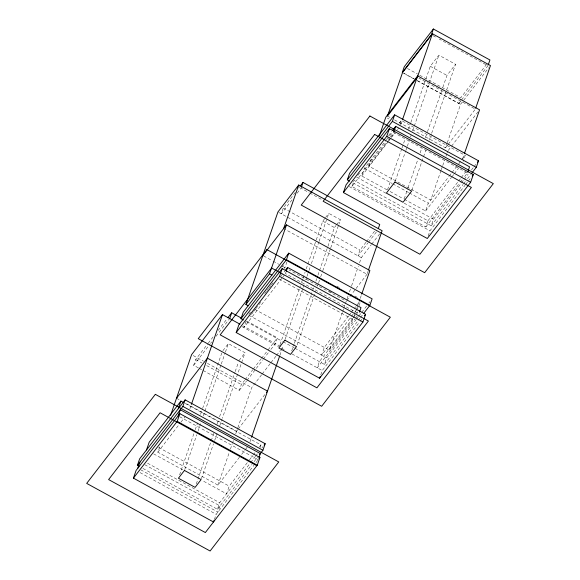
<?xml version="1.0" encoding="UTF-8"?>
<svg xmlns="http://www.w3.org/2000/svg" width="580" height="580" viewBox="0 0 580 580"><rect width="100%" height="100%" fill="white"/><g stroke="black" fill="none" stroke-linecap="round" stroke-linejoin="round"><path stroke-width="0.43" stroke-dasharray="2.9 2.17" d="M239.475 457.2L217.957 485.112L157.825 452.175L159.899 446.187M198.382 367.901L193.655 365.313L195.649 359.542L207.662 343.962M189.906 408.675L191.095 405.253M179.612 474.832L194.054 433.115M195.235 429.715L197.591 422.9M200.535 414.388L202.304 409.284M202.601 408.429L222.35 351.393M184.73 469.59L196.816 434.688M197.998 431.281L200.948 422.769M203.305 415.962L220.987 364.885M221.285 364.03L225.12 352.966M225.41 352.118L228.361 343.599L245.036 352.742L222.343 418.289M295.329 192.393L283.272 208.039L281.271 213.802L292.24 199.578M245.985 321.436L243.854 327.591L282.192 277.856M196.286 483.966L214.267 432.035M216.92 424.379L218.399 420.123M219.573 416.715L234.907 372.447M235.197 371.599L238.438 362.232M201.412 478.725L213.498 443.823M214.68 440.416L217.036 433.608M219.689 425.945L222.046 419.137M203.109 370.489L239.351 390.34L241.352 384.576L244.63 380.328M286.926 261.913L285.15 267.032L284.048 268.467M286.012 272.056L285.476 273.593L358.868 313.794L359.404 312.257M217.957 485.112L229.223 452.581M230.405 449.152L232.188 444.019M232.478 443.163L233.37 440.59M235.741 433.746L237.517 428.613M237.814 427.757L251.72 387.614L261.645 374.731M142.919 468.444L217.435 509.262L219.697 502.722L250.103 463.282M214.382 519.419L216.159 514.293L253.91 465.327M246.667 320.986L277.392 337.821L275.399 343.585L269.388 351.379M247.29 462.695L229.223 486.134L226.562 493.819L201.985 480.356M280.024 344.578L300.36 285.839M301.542 282.438L302.716 279.031M303.014 278.175L305.08 272.223M306.255 268.815L315.984 240.722M316.281 239.874L322.763 221.147L324.952 218.312M285.142 339.336L302.832 288.26M303.13 287.412L304.014 284.86M305.783 279.748L306.661 277.196M306.958 276.341L308.727 271.237M309.024 270.389L310.199 266.981M311.38 263.574L318.746 242.295M319.043 241.439L328.773 213.353L340.445 219.748L338.974 224.003M250.038 441.612L251.22 438.19M279.951 355.228L282.018 349.247M291.696 350.973L294.053 344.165M294.35 343.309L313.809 287.129M315.868 281.169L316.752 278.618M317.934 275.21L327.664 247.116M327.954 246.268L334.442 227.541L336.081 225.417M260.087 447.506L260.978 444.94L184.875 403.26M297.112 344.882L315.687 291.254M317.456 286.143L318.34 283.591M318.637 282.743L319.522 280.183M320.696 276.783L322.465 271.672M322.763 270.824L330.426 248.689M330.723 247.841L338.676 224.851M351.922 186.485L354.046 180.337L427.938 220.813L425.814 226.961L351.922 186.485L385.874 142.441M386.983 189.812L361.746 175.987L364.407 168.301L385.888 140.44M440.996 170.542L430.773 200.071L368.858 166.163L371.78 157.724M400.127 123.844L401.309 120.43L465.196 155.418L463.123 161.399M400.708 124.852L402.165 120.633M366.024 242.237L359.992 250.06L357.998 255.831L367.865 243.027M320.769 374.796L322.248 370.526L359.556 322.139M294.908 348.239L324.38 364.378L326.642 357.845L356.236 319.457M254.852 309.379L329.302 350.161L342.454 312.185M342.744 311.344L343.621 308.806M343.911 307.965L345.078 304.594M345.375 303.746L346.253 301.216L289.065 269.896M347.137 298.656L348.022 296.09M349.501 291.82L351.277 286.694M351.574 285.839L358.375 266.198M359.556 262.784L361.333 257.658L371.178 244.89M387.541 189.718L401.693 148.857M401.991 148.009L405.232 138.642M408.472 129.282L410.538 123.322M410.828 122.467L425.568 79.909M425.865 79.054L430.287 66.287L438.872 55.151L455.547 64.293L446.701 89.828M395.241 181.141L405.558 151.344M405.855 150.495L407.029 147.088M407.327 146.24L409.393 140.28M410.567 136.873L411.162 135.169M412.634 130.913L438.872 55.151M368.213 270.845L367.031 274.26L284.425 229.02M329.302 350.161L352.945 319.486L353.822 316.955M354.119 316.114L356.454 309.357M356.743 308.517L357.911 305.145M358.208 304.297L359.085 301.767M360.252 298.388L361.42 295.017M359.129 305.522L360.905 300.404M404.224 198.853L407.762 188.638M408.052 187.789L418.368 157.992M420.137 152.888L421.907 147.777M425.445 137.561L427.213 132.457M427.511 131.602L441.663 90.748M442.837 87.341L446.962 75.422L455.547 64.293M411.923 190.276L425.778 150.263M429.316 140.048L431.375 134.096M431.672 133.24L446.411 90.676M417.187 80.7L458.816 103.508L459.672 101.036M394.545 119.915L445.512 147.835L446.991 143.565M447.289 142.709L460.6 104.277L488.795 67.7M404.333 199.317L425.626 210.982L428.286 203.29L448.891 176.566M441.286 169.694L442.46 166.322M442.75 165.481L444.505 160.413M445.962 156.194L446.839 153.664M447.137 152.823L447.716 151.133M352.872 182.859L431.23 225.78L433.492 219.24L460.962 183.606M428.185 235.937L429.954 230.811L465.066 185.266M462.623 158.76L464.08 154.541M298.62 188.123L299.715 186.702M297.17 193.176L301.013 188.195L308.923 192.531M208.206 343.251L213.672 336.168M218.036 330.498L227.324 318.456M193.655 365.313L210.032 344.056M210.583 343.345L211.671 341.932M216.043 336.262L229.694 318.55M281.757 267.206L283.41 265.067M248.798 314.193L250.451 312.047M264.77 293.473L266.423 291.327M266.974 290.616L268.627 288.47M269.178 287.752L270.831 285.614M271.382 284.896L273.035 282.757M357.882 175.363L359.527 173.231M388.557 135.582L391.841 131.319M222.901 350.69L228.361 343.599M325.496 217.601L328.773 213.353M251.459 314.338L253.105 312.207M253.649 311.496L255.294 309.365M255.845 308.654L261.319 301.549M281.039 275.971L284.867 270.998M386.439 139.722L392.5 131.863M399.105 123.286L401.309 120.43M388.071 139.599L389.709 137.467M390.26 136.757L393.545 132.494L467.436 172.971L463.05 178.647M282.743 277.146L284.381 275.014M368.858 166.163L388.078 141.23M388.622 140.519L390.818 137.67M391.37 136.96L394.661 132.682M361.746 175.987L388.187 141.694M388.738 140.976L390.942 138.12M391.486 137.409L395.342 132.407M397.547 129.55L398.649 128.115M157.825 452.175L178.792 424.98M180.996 422.117L185.411 416.397M336.625 224.707L340.445 219.748M239.032 360.528L245.036 352.742M486.635 64.257L460.817 97.744L418.397 74.508M245.173 379.617L252.822 369.699M253.366 368.989L261.007 359.071M261.558 358.368L267.561 350.574M268.112 349.863L277.392 337.821M458.816 103.508L461.013 100.659M461.564 99.941L487.932 65.743L439.227 39.07M239.351 390.34L246.456 381.132M247 380.422L262.834 359.883M263.385 359.172L268.844 352.089M262.196 374.02L270.476 363.283M271.027 362.565L275.993 356.127M276.544 355.41L280.408 350.4M280.959 349.682L282.612 347.536L243.056 325.873M366.575 241.526L374.796 230.862M368.416 242.317L376.637 231.645M445.512 147.835L447.724 144.971M448.282 144.253L475.375 109.105L418.912 78.184M371.722 244.18L379.922 233.537M448.267 150.423L451.015 146.856M451.559 146.145L477.92 111.954M237.735 429.744L236.633 431.172L185.208 403.006M238.286 429.026L265.321 393.958M346.796 300.505L367.698 273.398M449.217 176.139L451.639 173.007M451.972 172.572L456.576 166.598M458.773 163.749L465.196 155.418M425.626 210.982L451.515 177.4M452.066 176.682L453.72 174.544M454.271 173.826L458.678 168.113M241.679 454.343L244.992 450.044M245.543 449.333L247.196 447.18M348.536 315.977L324.3 347.413L321.639 355.105L350.827 317.238M349.087 315.266L350.74 313.12M351.291 312.41L355.692 306.689M356.243 305.979L359.549 301.687M351.379 316.52L355.786 310.808M356.337 310.09L358.541 307.233M352.785 318.304L319.377 361.637L317.245 367.785L355.032 318.768M353.329 317.594L357.715 311.91M427.938 220.813L458.062 181.736M458.613 181.025L460.803 178.183M461.346 177.473L465.733 171.789M355.583 318.058L357.229 315.926M425.814 226.961L459.766 182.91M460.317 182.2L462.507 179.358M356.78 318.746L358.425 316.615M358.976 315.904L361.166 313.062M361.717 312.352L366.647 305.95M368.837 303.108L369.931 301.687M461.513 182.896L463.71 180.039M464.261 179.329L468.111 174.341M471.402 170.063L473.599 167.214M474.15 166.496L475.803 164.365M249.48 459.853L252.764 455.597M253.308 454.887L254.954 452.755M259.332 447.071L260.978 444.94M324.38 364.378L359.999 318.173M360.55 317.463L362.739 314.614M431.23 225.78L463.094 184.44M463.645 183.722L465.298 181.583M467.495 178.734L470.793 174.457M250.647 462.572L255.316 456.518M255.577 456.177L257.505 453.676M261.892 447.985L262.986 446.564M360.1 321.421L361.746 319.29M465.617 184.556L467.813 181.714M468.357 180.996L470.554 178.154M217.435 509.262L251.959 464.471M254.149 461.629L257.578 457.178M256.005 462.615L258.288 459.65M432.941 35.627L436.08 37.345M430.287 66.287L446.962 75.422M407.399 68.483L417.607 74.073M404.137 73.348L414.33 78.938M417.47 80.656L460.6 104.277M402.259 72.529L414.04 78.981M387.483 116.051L390.623 117.769M387.389 118.088L388.977 118.958M364.407 168.301L392.007 183.418M392.798 183.853L408.574 192.495M409.364 192.923L428.286 203.29M390.137 191.538L403.542 198.882M356.714 177.19L385.997 193.234M404.202 203.203L433.492 219.24M349.225 186.593L429.954 230.811M309.713 192.966L322.371 199.897M322.763 221.147L334.442 227.541M283.272 208.039L359.992 250.06M278.733 212.411L361.333 257.658M336.741 286.15L339.894 287.876M354.887 296.09L357.258 297.388M329.346 291.24L331.709 292.537M263.646 255.969L272.382 260.754M273.18 261.188L278.741 264.233M282.707 266.409L285.889 268.156M279.082 279.031L352.945 319.486M249.037 315.339L326.642 357.845M246.543 321.74L282.286 341.323M283.076 341.758L294.198 347.848M242.027 326.591L278.574 346.608M281.735 348.333L284.12 349.646M291.994 353.952L322.248 370.526M193.169 355.547L203.457 361.18M207.408 363.348L251.72 387.614M195.649 359.542L201.949 363M206.676 365.589L241.352 384.576M199.165 368.329L202.319 370.055M176.501 398.242L180.46 400.41M179.735 416.759L258.216 459.744M158.674 447.492L229.223 486.134M153.635 453.872L183.751 470.373M147.559 463.217L219.697 502.722M144.703 464.674L220.008 505.92L217.877 512.067L140.983 469.952M140.063 472.613L216.159 514.293"/><path stroke-width="0.87" d="M138.953 466.276L137.373 465.407L139.635 458.874L185.121 399.866L265.183 443.722L262.914 450.254L259.63 454.524M214.093 520.274L213.498 521.986L133.436 478.13L136.097 470.445L179.865 413.663L259.927 457.518L257.266 465.203L205.342 532.556L108.605 479.573L160.094 412.772L256.839 465.762M137.815 468.22L139.947 462.064M146.501 449.964L149.161 442.279L180.916 401.092L183.294 402.389M170.571 415.36L191.588 354.677L222.481 314.599L239.939 324.162M178.256 408.777L180.916 401.092M178.154 415.896L180.278 409.741L260.34 453.596L259.013 457.439M133.436 478.13L177.204 421.355L179.865 413.663M137.373 465.407L182.859 406.406L185.121 399.866M191.393 404.398L222.481 314.599M229.694 318.55L231.695 312.787L241.94 318.398M236.19 332.536L238.851 324.851L282.192 268.627L365.589 314.309L362.928 321.994L319.587 378.218L236.19 332.536L279.531 276.319L282.192 268.627M243.361 320L240.983 318.695L243.245 312.163L288.731 253.163L372.128 298.845L369.866 305.377L363.834 313.193M248.291 305.783L245.905 304.478L277.936 211.975L298.714 185.02L382.111 230.702L368.503 269.99M283.627 228.585L298.714 185.02M245.905 304.478L269.548 273.803L286.498 224.866L369.895 270.548L361.71 294.169M301.296 187.376L303.007 182.432L379.733 224.46L378.305 228.578M240.983 318.695L286.469 259.695L288.731 253.163M286.281 271.288L287.607 267.445L360.999 307.646L359.665 311.489M251.517 437.327L279.654 356.076M349.704 181.127L347.333 179.822L349.595 173.29L394.647 114.84L478.551 160.798L476.282 167.33L471.337 173.746M343.396 192.545L346.057 184.86L389.397 128.644L473.295 174.594L470.634 182.279L427.293 238.503L343.396 192.545L386.737 136.329L389.397 128.644M379.378 135.785L385.801 117.218L417.651 75.907L479.566 109.823L464.37 153.7M347.333 179.822L392.385 121.379L394.647 114.84M393.813 131.725L395.676 126.346L469.561 166.815L467.697 172.195M433.369 29L431.368 34.764L402.259 72.529L404.253 66.765L433.369 29L489.926 59.979L488.215 64.924M402.455 119.784L417.651 75.907M432.426 33.763L417.346 77.321L387.483 116.051L402.571 72.493L432.426 33.763L490.455 65.547L475.665 108.25M319.587 378.218L320.174 376.507M300.266 185.992L303.007 182.432M262.856 255.533L286.498 224.866M227.868 317.746L231.695 312.787M176.501 398.242L207.401 358.164L267.525 391.101L266.423 392.529M392.385 130.609L395.676 126.346M285.418 270.287L287.607 267.445M477.449 162.226L478.551 160.798M264.081 445.143L265.183 443.722M364.494 315.73L365.589 314.309M472.2 176.016L473.295 174.594M258.832 458.939L259.927 457.518M392.385 121.379L476.282 167.33M386.737 136.329L470.634 182.279M286.469 259.695L369.866 305.377M279.531 276.319L362.928 321.994M269.548 273.803L271.933 275.116M182.859 406.406L262.914 450.254M177.204 421.355L257.266 465.203M155.338 394.335L86.681 483.394L210.105 551L278.762 461.941L155.338 394.335M266.909 249.61L198.251 338.669L321.675 406.275L390.333 317.216L266.909 249.61M369.895 116.022L301.238 205.081L424.661 272.687L493.319 183.628L369.895 116.022M271.665 268.054L220.175 334.849L316.912 387.832L368.409 321.037L271.665 268.054M374.658 134.459L323.161 201.253L419.905 254.243L471.395 187.449L374.658 134.459M394.944 181.989L386.367 193.125L403.042 202.261L411.626 191.124L394.944 181.989M184.44 470.438L178.43 478.232L195.112 487.367L201.115 479.573L184.44 470.438M284.852 340.192L278.842 347.978L290.522 354.38L296.525 346.586L284.852 340.192"/></g></svg>
